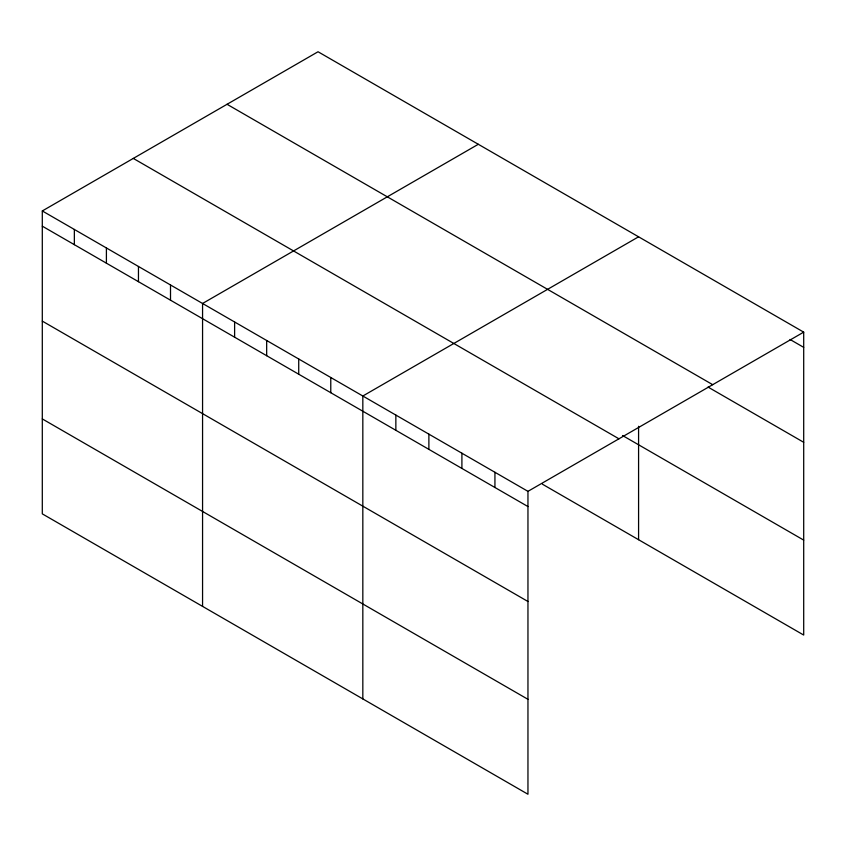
<?xml version="1.0" encoding="UTF-8"?>
<svg xmlns="http://www.w3.org/2000/svg" width="846" height="846" viewBox="0 0 846 846"><rect width="100%" height="100%" fill="white"/><g stroke="black" fill="none" stroke-linecap="round" stroke-linejoin="round"><path stroke-width="1.27" d="M527.957 601.495L527.957 491.346L42.3 210.95L42.3 513.86L527.957 794.246L527.957 601.495L42.3 321.11M542.423 484.198L803.7 635.05L803.7 332.14L318.043 51.754L42.3 210.95M478.307 144.285L202.564 303.481L202.564 606.392M638.582 236.806L362.828 396.013L362.828 698.912M527.957 491.346L803.7 332.14M790.037 339.468L803.7 347.357M227.045 104.291L712.702 384.676M708.039 387.066L803.7 442.299M622.55 435.521L803.7 540.108M133.298 158.414L618.955 438.81M42.3 226.168L527.957 506.564M42.3 418.918L527.957 699.314M638.582 426.278L638.582 539.716M494.931 472.28L494.931 487.497M461.905 453.213L461.905 468.43M428.88 434.146L428.88 449.363M395.854 415.079L395.854 430.297M330.775 377.506L330.775 392.724M298.723 359L298.723 374.218M266.67 340.494L266.67 355.711M234.617 321.988L234.617 337.205M170.511 284.975L170.511 300.193M138.458 266.469L138.458 281.686M106.406 247.963L106.406 263.18M74.353 229.456L74.353 244.674"/></g></svg>
